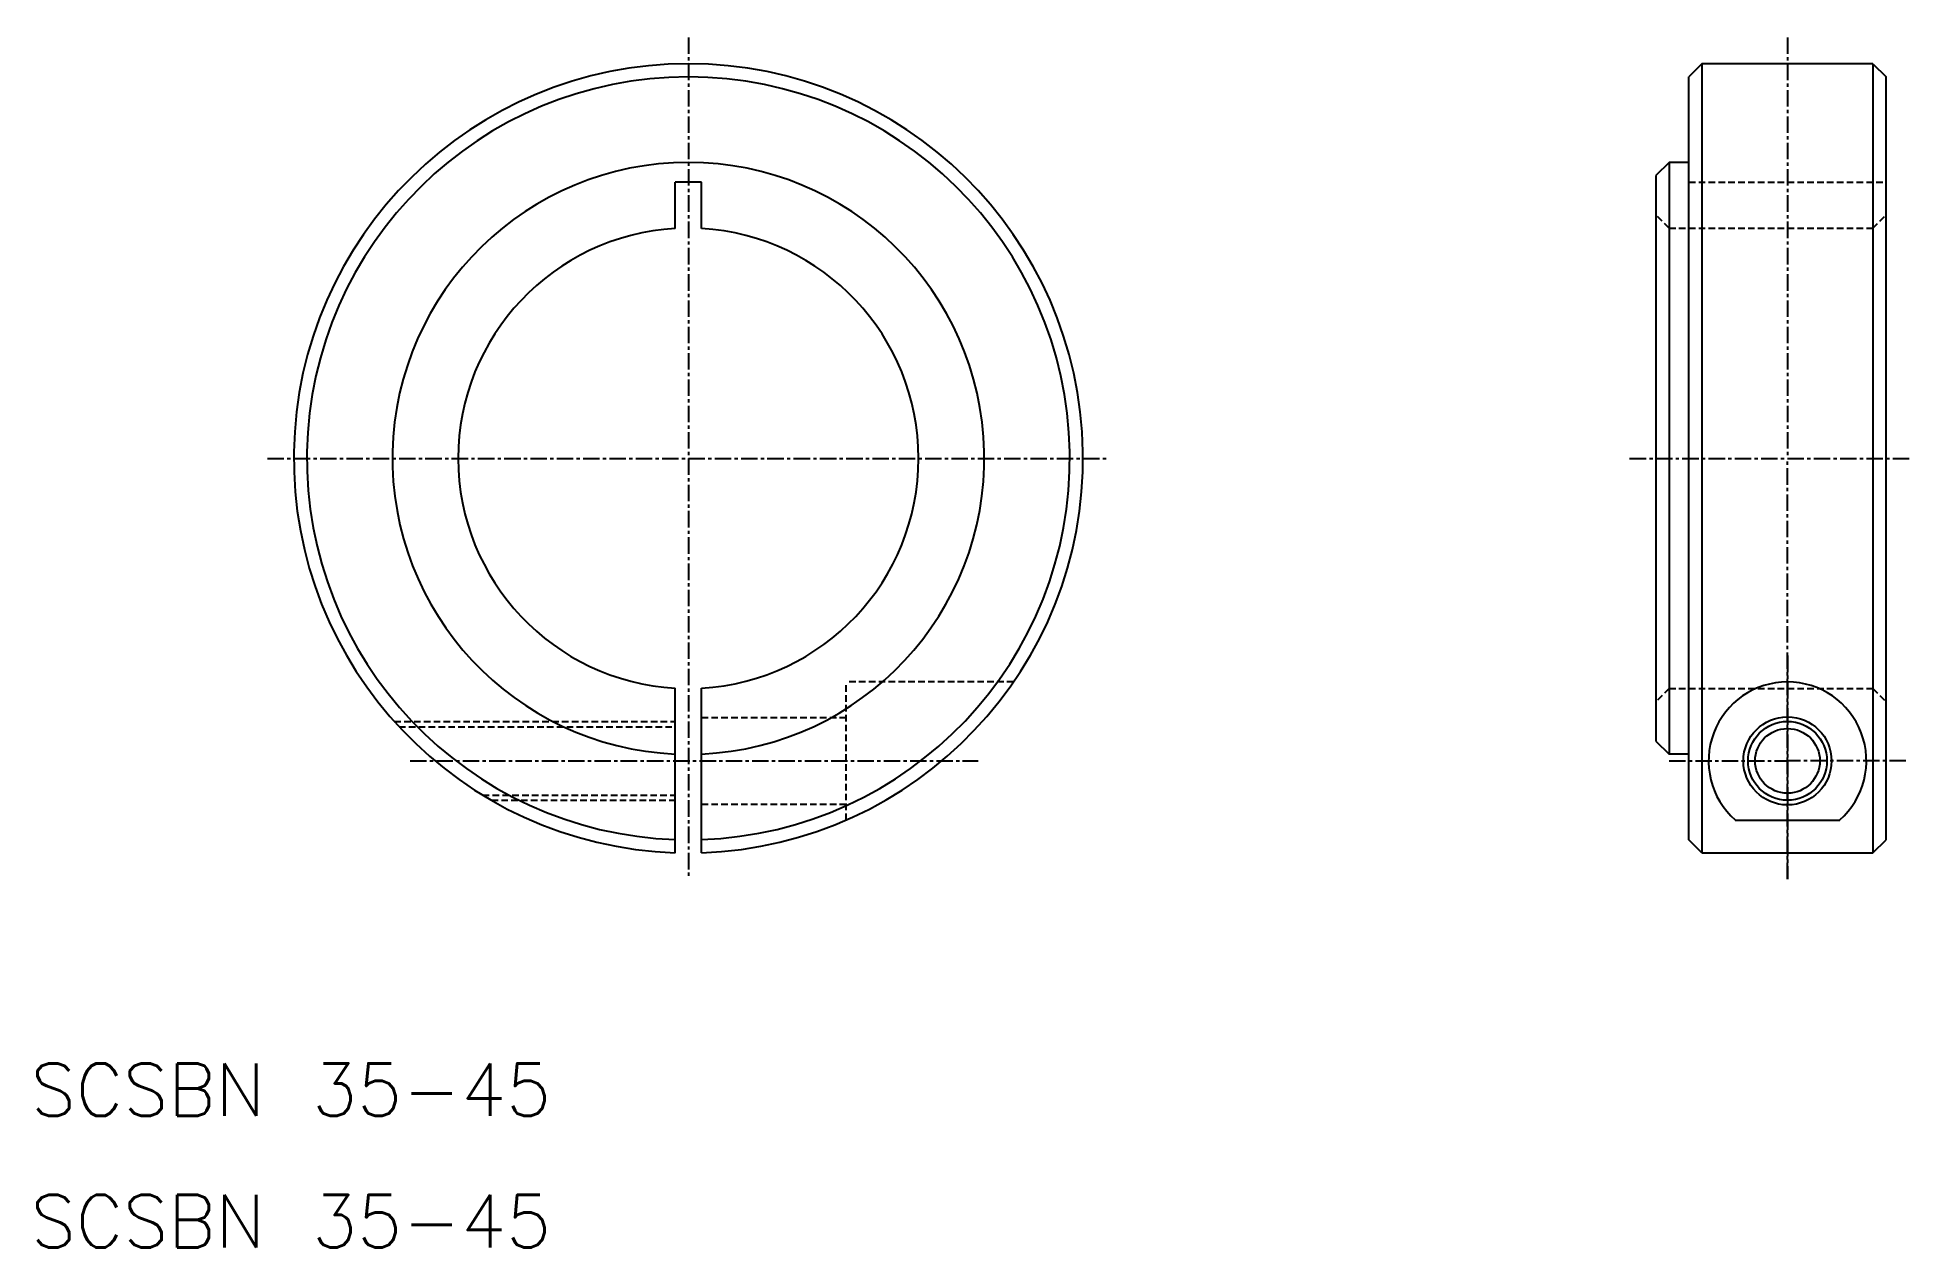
# Model space of a CAD drawing. Extents: x 1741 to 1884, y 62 to 154.
import ezdxf

# ---------------------------------------------------------------- set-up
doc = ezdxf.new("R2010")
doc.units = 0
doc.linetypes.add('CENTER', pattern=[2, 1.25, -0.25, 0.25, -0.25])
doc.linetypes.add('DASHED', pattern=[0.75, 0.5, -0.25])
doc.layers.get('0').update_dxf_attribs({"linetype": 'CONTINUOUS'})
doc.layers.add('CENTER', color=1, linetype='CENTER')
doc.styles.get("Standard").update_dxf_attribs({"font": 'txt.shx', "bigfont": 'bigfont.shx'})

msp = doc.modelspace()

# ---------------------------------------------------------------- linework, layer by layer
at = {"color": 7, "linetype": 'CONTINUOUS'}
for p, q in [((1867.96, 151.77), (1866.96, 150.77)), ((1867.96, 151.77), (1867.96, 91.77)), ((1880.96, 151.77), (1867.96, 151.77)), ((1880.96, 151.77), (1880.96, 91.77)), ((1880.96, 151.77), (1881.96, 150.77)), ((1866.96, 143.27), (1866.96, 150.77)), ((1881.96, 92.77), (1881.96, 150.77)), ((1865.46, 144.27), (1864.46, 143.27)), ((1866.96, 144.27), (1865.46, 144.27)), ((1865.46, 144.27), (1865.46, 99.27)), ((1791.9, 142.77), (1789.9, 142.77)), ((1789.9, 139.24), (1789.9, 142.77)), ((1791.9, 139.24), (1791.9, 142.77)), ((1864.46, 143.27), (1864.46, 100.27)), ((1866.96, 92.77), (1866.96, 143.27)), ((1789.9, 91.79), (1789.9, 104.3)), ((1791.9, 91.79), (1791.9, 104.3)), ((1791.9, 91.79), (1791.9, 102.8)), ((1864.46, 100.27), (1865.46, 99.27)), ((1866.96, 99.27), (1865.46, 99.27)), ((1870.49, 94.27), (1878.44, 94.27)), ((1867.96, 91.77), (1866.96, 92.77)), ((1880.96, 91.77), (1881.96, 92.77)), ((1867.96, 91.77), (1880.96, 91.77))]:
    msp.add_line(p, q, dxfattribs=at)
at = {"color": 3, "linetype": 'DASHED'}
for p, q in [((1866.96, 142.77), (1881.96, 142.77)), ((1865.46, 139.27), (1864.46, 140.27)), ((1880.96, 139.27), (1881.96, 140.27)), ((1865.46, 139.27), (1880.96, 139.27)), ((1815.62, 104.77), (1802.9, 104.77)), ((1802.9, 94.27), (1802.9, 104.77)), ((1865.46, 104.27), (1864.46, 103.27)), ((1865.46, 104.27), (1880.96, 104.27)), ((1880.96, 104.27), (1881.96, 103.27)), ((1768.54, 101.77), (1789.9, 101.77)), ((1768.9, 101.37), (1789.9, 101.37)), ((1791.9, 102.07), (1802.9, 102.07)), ((1775.26, 96.17), (1789.9, 96.17)), ((1775.93, 95.77), (1789.9, 95.77)), ((1791.9, 95.47), (1802.9, 95.47))]:
    msp.add_line(p, q, dxfattribs=at)
at = {"color": 7, "linetype": 'CONTINUOUS'}
for radius in [3.35, 2.46]:
    msp.add_circle((1874.46, 98.77), radius, dxfattribs=at)
at = {"color": 3, "linetype": 'CONTINUOUS'}
msp.add_circle((1874.46, 98.77), 3, dxfattribs=at)
at = {"color": 7, "linetype": 'CONTINUOUS'}
for centre, radius, start, end in [((1790.9, 121.77), 30, 271.9102, 268.0898), ((1790.9, 121.77), 29, 271.9761, 268.0239), ((1790.9, 121.77), 22.5, 272.5473, 267.4527), ((1790.9, 121.77), 17.5, 93.2758, 266.7242), ((1790.9, 121.77), 17.5, 273.2758, 86.7242), ((1874.46, 98.77), 6, 311.4752, 228.5248)]:
    msp.add_arc(centre, radius, start, end, dxfattribs=at)
at = {"layer": 'CENTER', "color": 1, "linetype": 'CENTER'}
for p, q in [((1790.9, 153.77), (1790.9, 121.77)), ((1874.46, 153.77), (1874.46, 121.77)), ((1758.9, 121.77), (1822.9, 121.77)), ((1790.9, 121.77), (1822.9, 121.77)), ((1790.9, 121.77), (1790.9, 89.77)), ((1862.46, 121.77), (1883.96, 121.77)), ((1874.46, 89.77), (1874.46, 121.77)), ((1874.46, 106.77), (1874.46, 89.77)), ((1769.75, 98.77), (1812.93, 98.77)), ((1865.46, 98.77), (1874.46, 98.77)), ((1883.46, 98.77), (1874.46, 98.77))]:
    msp.add_line(p, q, dxfattribs=at)

# ---------------------------------------------------------------- texts
at = {"color": 7, "linetype": 'CONTINUOUS'}
for p in [(1740.9, 71.77), (1740.9, 61.77)]:
    msp.add_text('SCSBN 35-45', height=4, dxfattribs=at).set_placement(p)

doc.saveas('drawing.dxf')
